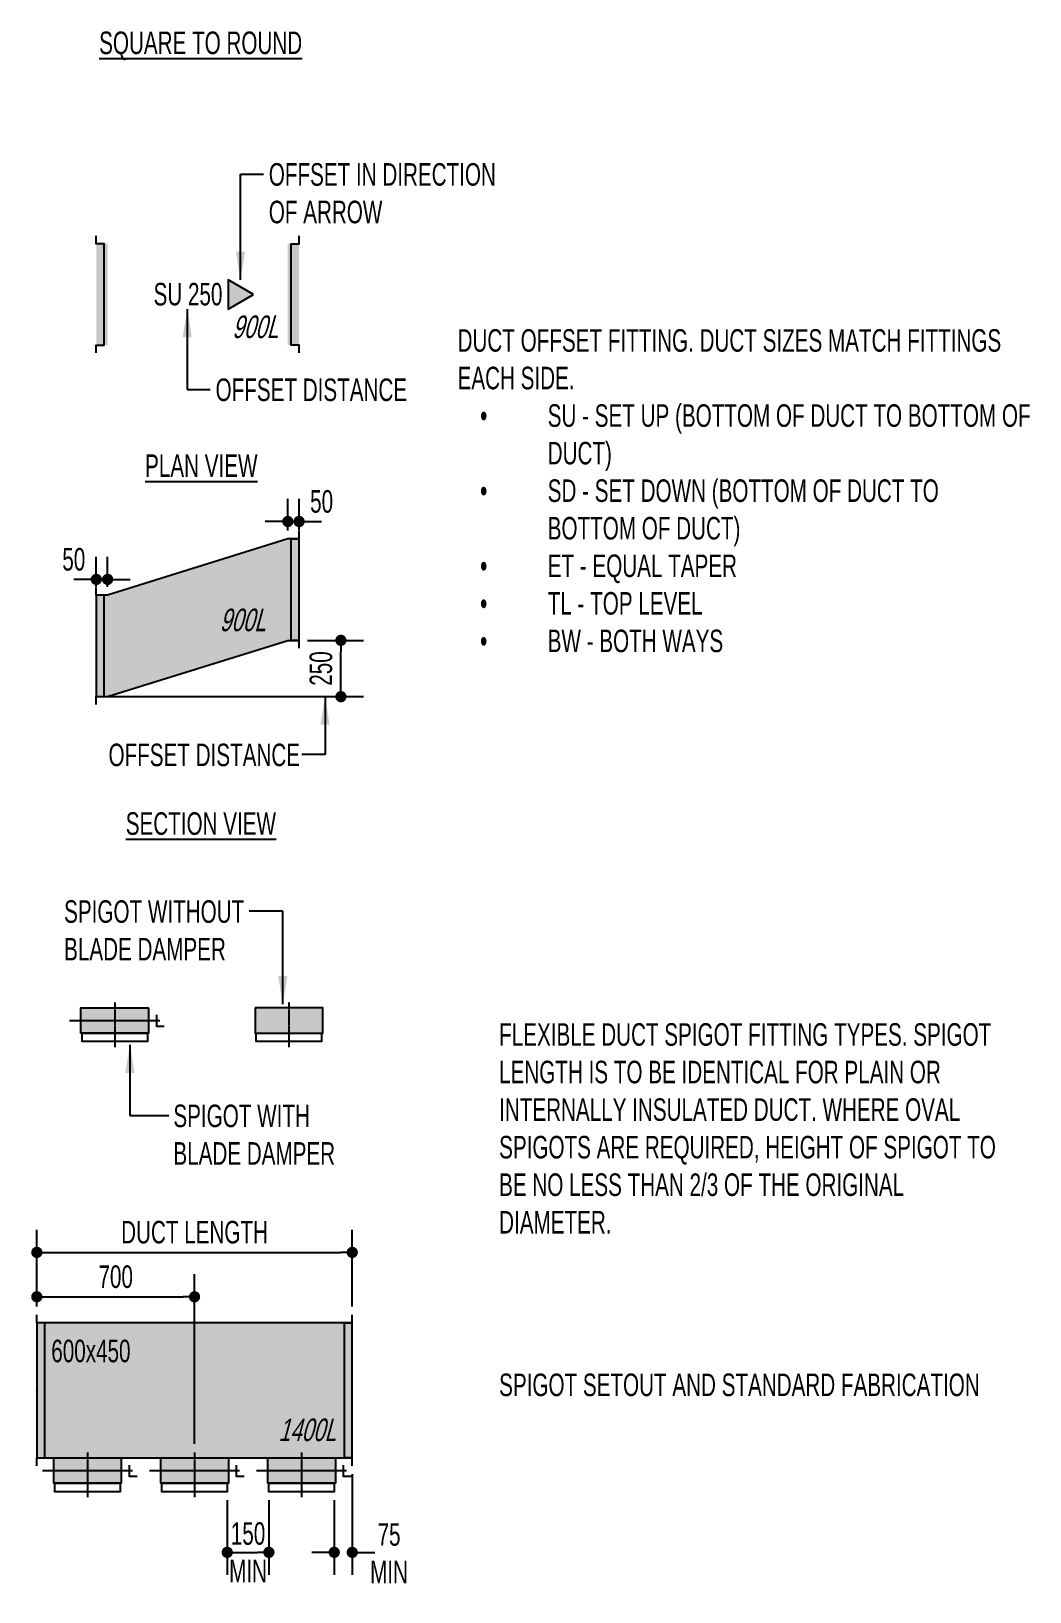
# Model space of a CAD drawing. Header units: millimetres. Extents: x 141 to 153906, y 19826 to 64501.
# Drawn here: x 16590 to 21022, y 37424 to 44351 of the extents above; entities that cross this region are included whole.
import ezdxf
from ezdxf.enums import TextEntityAlignment as Align

# ---------------------------------------------------------------- set-up
doc = ezdxf.new("R2010")
doc.units = ezdxf.units.MM
doc.linetypes.add('Ins', pattern=[1, 0.5, -0.5])
for name, color, linetype in [('Hvac-Dim', 7, 'Continuous'), ('Hvac-Legend', 7, 'Continuous'), ('Hvac-Notes', 7, 'Continuous'), ('Hvacduct-ra', 210, 'Continuous'), ('Hvacduct-ra-Shading', 223, 'Continuous'), ('Hvacduct-sa', 160, 'Continuous'), ('Hvacduct-sa-Shading', 163, 'Continuous'), ('HvacDuctText', 7, 'Continuous'), ('Hvacequip', 4, 'Continuous'), ('Hvacspig', 7, 'Continuous')]:
    doc.layers.add(name, color=color, linetype=linetype)
doc.styles.add('Arial', font='ARIALN.TTF', dxfattribs={"width": 0.8})
doc.styles.add('Arial Narrow_1', font='ARIALN.TTF', dxfattribs={"height": 250})
doc.dimstyles.new('ISO-25', dxfattribs={"dimtxt": 2.5, "dimasz": 2.5, "dimexe": 1.25, "dimexo": 0.625, "dimtad": 1, "dimtxsty": 'Standard', "dimcen": 2.5, "dimadec": 0, "dimazin": 0, "dimtfac": 1, "dimtmove": 0, "dimatfit": 3, "dimfxl": 1, "dimarcsym": 0})
doc.dimstyles.new('Standard 100', dxfattribs={"dimscale": 50, "dimtxt": 2, "dimasz": 1, "dimexe": 2, "dimexo": 0.63, "dimgap": 0.63, "dimtad": 1, "dimdec": 0, "dimrnd": 5, "dimzin": 0, "dimdsep": 46, "dimtxsty": 'Arial', "dimblk": 'DOT', "dimcen": 0.09, "dimclrd": 1, "dimclre": 1, "dimclrt": 256, "dimadec": 0, "dimazin": 0, "dimtfac": 1, "dimtdec": 0, "dimtofl": 0, "dimtmove": 0, "dimatfit": 3, "dimfxl": 1, "dimtolj": 1, "dimtzin": 0, "dimarcsym": 0})

# ---------------------------------------------------------------- blocks, each defined once
blk = doc.blocks.new('_Dot')
at = {"color": 0, "linetype": 'ByBlock', "lineweight": -2}
blk.add_line((-0.5, 0), (-1, 0), dxfattribs=at)
at = {"color": 0, "linetype": 'ByBlock', "const_width": 0.5}
blk.add_lwpolyline([(-0.25, 0, 1), (0.25, 0, 1)], format="xyb", close=True, dxfattribs=at)
blk = doc.blocks.new('*D318')
at = {"layer": 'Defpoints', "color": 0, "transparency": 16777216}
for p in [(17779.2, 41647.2), (17965, 41647.2), (16879.2, 41397.2)]:
    blk.add_point(p, dxfattribs=at)
at = {"layer": 'Hvac-Dim', "color": 1, "lineweight": -2, "transparency": 16777216}
for p, q in [((17816.7, 41647.2), (18065, 41647.2)), ((17965, 41447.2), (17965, 41597.2)), ((16916.7, 41397.2), (18065, 41397.2))]:
    blk.add_line(p, q, dxfattribs=at)
at = {"layer": 'Hvac-Dim', "color": 1, "lineweight": -2, "transparency": 16777216, "xscale": 50, "yscale": 50, "zscale": 50}
for p, rotation in [((17965, 41647.2), 90), ((17965, 41397.2), 270)]:
    blk.add_blockref('_Dot', p, dxfattribs=dict(at, rotation=rotation))
at = {"layer": 'Hvac-Dim', "transparency": 16777216, "insert": (17876.5, 41522.2), "char_height": 100, "attachment_point": 5, "rotation": 90, "style": 'Arial'}
blk.add_mtext('\\A1;250', dxfattribs=at)
blk = doc.blocks.new('*D319')
at = {"layer": 'Defpoints', "color": 0, "transparency": 16777216}
for p in [(17729.2, 42174.7), (17729.2, 42097.2), (17779.2, 42097.2)]:
    blk.add_point(p, dxfattribs=at)
at = {"layer": 'Hvac-Dim', "color": 1, "lineweight": -2, "transparency": 16777216}
for p, q in [((17729.2, 42134.7), (17729.2, 42274.7)), ((17779.2, 42134.7), (17779.2, 42274.7)), ((17679.2, 42174.7), (17629.2, 42174.7)), ((17829.2, 42174.7), (17879.2, 42174.7))]:
    blk.add_line(p, q, dxfattribs=at)
at = {"layer": 'Hvac-Dim', "color": 1, "lineweight": -2, "transparency": 16777216, "xscale": 50, "yscale": 50, "zscale": 50}
blk.add_blockref('_Dot', (17729.2, 42174.7), dxfattribs=at)
at = {"layer": 'Hvac-Dim', "color": 1, "lineweight": -2, "transparency": 16777216, "xscale": 50, "yscale": 50, "zscale": 50, "rotation": 180}
blk.add_blockref('_Dot', (17779.2, 42174.7), dxfattribs=at)
at = {"layer": 'Hvac-Dim', "transparency": 16777216, "insert": (17879.2, 42263.2), "char_height": 100, "attachment_point": 5, "style": 'Arial'}
blk.add_mtext('\\A1;50', dxfattribs=at)
blk = doc.blocks.new('*D320')
at = {"layer": 'Defpoints', "color": 0, "transparency": 16777216}
for p in [(16929.2, 41917.6), (16879.2, 41847.2), (16929.2, 41847.2)]:
    blk.add_point(p, dxfattribs=at)
at = {"layer": 'Hvac-Dim', "color": 1, "lineweight": -2, "transparency": 16777216}
for p, q in [((16879.2, 41884.7), (16879.2, 42017.6)), ((16929.2, 41884.7), (16929.2, 42017.6)), ((16829.2, 41917.6), (16779.2, 41917.6)), ((16979.2, 41917.6), (17029.2, 41917.6))]:
    blk.add_line(p, q, dxfattribs=at)
at = {"layer": 'Hvac-Dim', "color": 1, "lineweight": -2, "transparency": 16777216, "xscale": 50, "yscale": 50, "zscale": 50}
blk.add_blockref('_Dot', (16879.2, 41917.6), dxfattribs=at)
at = {"layer": 'Hvac-Dim', "color": 1, "lineweight": -2, "transparency": 16777216, "xscale": 50, "yscale": 50, "zscale": 50, "rotation": 180}
blk.add_blockref('_Dot', (16929.2, 41917.6), dxfattribs=at)
at = {"layer": 'Hvac-Dim', "transparency": 16777216, "insert": (16779.2, 42006.2), "char_height": 100, "attachment_point": 5, "style": 'Arial'}
blk.add_mtext('\\A1;50', dxfattribs=at)
blk = doc.blocks.new('AC71E0')
blk.add_point((0, 0))
at = {"layer": 'Hvacduct-sa', "color": 160, "linetype": 'Continuous', "flags": 128}
for points in [[(-112.5, 150), (0, 150), (0, -150), (-112.5, -150)], [(0, 145), (37.5, 145), (37.5, -145), (0, -145)]]:
    blk.add_lwpolyline(points, close=True, dxfattribs=at)
at = {"layer": 'Hvacduct-sa-Shading', "linetype": 'Continuous'}
blk.add_solid([(-112.5, 150), (0, 150), (-112.5, -150), (0, -150)], dxfattribs=at)
at = {"layer": 'Hvacspig', "color": 1, "linetype": 'Continuous'}
blk.add_line((-56.25, -200), (-56.25, 200), dxfattribs=at)
at = {"layer": 'Hvacspig', "color": 1, "linetype": 'Ins'}
blk.add_line((-137.5, 0), (62.5, 0), dxfattribs=at)
at = {"layer": 'Hvacspig', "color": 1, "linetype": 'Continuous', "flags": 128}
blk.add_lwpolyline([(-81.25, 185), (-31.25, 185), (-31.25, 220)], dxfattribs=at)
blk = doc.blocks.new('*D321')
at = {"layer": 'Defpoints', "color": 0, "transparency": 16777216}
for p in [(17460.2, 37868), (17645.2, 37868), (17645.2, 37599.1)]:
    blk.add_point(p, dxfattribs=at)
at = {"layer": 'Hvac-Dim', "color": 1, "lineweight": -2, "transparency": 16777216}
for p, q in [((17460.2, 37830.5), (17460.2, 37499.1)), ((17645.2, 37830.5), (17645.2, 37499.1)), ((17510.2, 37599.1), (17595.2, 37599.1))]:
    blk.add_line(p, q, dxfattribs=at)
at = {"layer": 'Hvac-Dim', "color": 1, "lineweight": -2, "transparency": 16777216, "xscale": 50, "yscale": 50, "zscale": 50, "rotation": 180}
blk.add_blockref('_Dot', (17460.2, 37599.1), dxfattribs=at)
at = {"layer": 'Hvac-Dim', "color": 1, "lineweight": -2, "transparency": 16777216, "xscale": 50, "yscale": 50, "zscale": 50}
blk.add_blockref('_Dot', (17645.2, 37599.1), dxfattribs=at)
at = {"layer": 'Hvac-Dim', "transparency": 16777216, "insert": (17552.7, 37599.4), "char_height": 100, "attachment_point": 5, "style": 'Arial'}
blk.add_mtext('\\A1;\\A1;150\\PMIN', dxfattribs=at)
blk = doc.blocks.new('*D322')
at = {"layer": 'Defpoints', "color": 0, "transparency": 16777216}
for p in [(18015.2, 37983), (17935.2, 37868), (18015.2, 37599.1)]:
    blk.add_point(p, dxfattribs=at)
at = {"layer": 'Hvac-Dim', "color": 1, "lineweight": -2, "transparency": 16777216}
for p, q in [((18015.2, 37945.5), (18015.2, 37499.1)), ((17935.2, 37830.5), (17935.2, 37499.1)), ((17885.2, 37599.1), (17835.2, 37599.1)), ((18065.2, 37599.1), (18115.2, 37599.1))]:
    blk.add_line(p, q, dxfattribs=at)
at = {"layer": 'Hvac-Dim', "color": 1, "lineweight": -2, "transparency": 16777216, "xscale": 50, "yscale": 50, "zscale": 50}
blk.add_blockref('_Dot', (17935.2, 37599.1), dxfattribs=at)
at = {"layer": 'Hvac-Dim', "color": 1, "lineweight": -2, "transparency": 16777216, "xscale": 50, "yscale": 50, "zscale": 50, "rotation": 180}
blk.add_blockref('_Dot', (18015.2, 37599.1), dxfattribs=at)
at = {"layer": 'Hvac-Dim', "transparency": 16777216, "insert": (18178.5, 37594.9), "char_height": 100, "attachment_point": 5, "style": 'Arial'}
blk.add_mtext('\\A1;\\A1;75\\PMIN', dxfattribs=at)
blk = doc.blocks.new('*D323')
at = {"layer": 'Defpoints', "color": 0, "transparency": 16777216}
for p in [(18015.2, 38930.5), (16615.2, 38653), (18015.2, 38653)]:
    blk.add_point(p, dxfattribs=at)
at = {"layer": 'Hvac-Dim', "color": 1, "lineweight": -2, "transparency": 16777216}
for p, q in [((16615.2, 38690.5), (16615.2, 39030.5)), ((18015.2, 38690.5), (18015.2, 39030.5)), ((16665.2, 38930.5), (17965.2, 38930.5))]:
    blk.add_line(p, q, dxfattribs=at)
at = {"layer": 'Hvac-Dim', "color": 1, "lineweight": -2, "transparency": 16777216, "xscale": 50, "yscale": 50, "zscale": 50, "rotation": 180}
blk.add_blockref('_Dot', (16615.2, 38930.5), dxfattribs=at)
at = {"layer": 'Hvac-Dim', "color": 1, "lineweight": -2, "transparency": 16777216, "xscale": 50, "yscale": 50, "zscale": 50}
blk.add_blockref('_Dot', (18015.2, 38930.5), dxfattribs=at)
at = {"layer": 'Hvac-Dim', "transparency": 16777216, "insert": (17315.2, 39019.7), "char_height": 100, "attachment_point": 5, "style": 'Arial'}
blk.add_mtext('\\A1;\\A1;DUCT LENGTH', dxfattribs=at)
blk = doc.blocks.new('*D324')
at = {"layer": 'Defpoints', "color": 0, "transparency": 16777216}
for p in [(17315.2, 38733.5), (16615.2, 38653), (17315.2, 38043)]:
    blk.add_point(p, dxfattribs=at)
at = {"layer": 'Hvac-Dim', "color": 1, "lineweight": -2, "transparency": 16777216}
for p, q in [((16615.2, 38690.5), (16615.2, 38833.5)), ((17315.2, 38080.5), (17315.2, 38833.5)), ((16665.2, 38733.5), (17265.2, 38733.5))]:
    blk.add_line(p, q, dxfattribs=at)
at = {"layer": 'Hvac-Dim', "color": 1, "lineweight": -2, "transparency": 16777216, "xscale": 50, "yscale": 50, "zscale": 50, "rotation": 180}
blk.add_blockref('_Dot', (16615.2, 38733.5), dxfattribs=at)
at = {"layer": 'Hvac-Dim', "color": 1, "lineweight": -2, "transparency": 16777216, "xscale": 50, "yscale": 50, "zscale": 50}
blk.add_blockref('_Dot', (17315.2, 38733.5), dxfattribs=at)
at = {"layer": 'Hvac-Dim', "transparency": 16777216, "insert": (16965.2, 38822.1), "char_height": 100, "attachment_point": 5, "style": 'Arial'}
blk.add_mtext('\\A1;700', dxfattribs=at)
blk = doc.blocks.new('AC73FE')
blk.add_point((0, 0))
at = {"layer": 'Hvacduct-sa', "color": 1, "linetype": 'Ins'}
blk.add_line((-137.5, 0), (62.5, 0), dxfattribs=at)
at = {"layer": 'Hvacduct-sa', "linetype": 'Continuous', "flags": 128}
for points in [[(-112.5, -150), (0, -150), (0, 150), (-112.5, 150)], [(0, 145), (37.5, 145), (37.5, -145), (0, -145)]]:
    blk.add_lwpolyline(points, close=True, dxfattribs=at)
at = {"layer": 'Hvacduct-sa-Shading', "color": 163, "linetype": 'Continuous'}
blk.add_solid([(-112.5, -150), (0, -150), (-112.5, 150), (0, 150)], dxfattribs=at)
blk = doc.blocks.new('FLL-55B0')
at = {"layer": 'Hvacduct-sa', "color": 8, "linetype": 'Continuous', "flags": 128}
blk.add_lwpolyline([(0, -335), (0, -300), (35, -300), (35, 300), (0, 300), (0, 335)], dxfattribs=at)
blk = doc.blocks.new('FLR-55B9')
at = {"layer": 'Hvacduct-sa', "color": 8, "linetype": 'Continuous', "flags": 128}
blk.add_lwpolyline([(0, -335), (0, -300), (-35, -300), (-35, 300), (0, 300), (0, 335)], dxfattribs=at)
blk = doc.blocks.new('FLL-6E2B')
at = {"layer": 'Hvacduct-ra', "color": 8, "linetype": 'Continuous', "flags": 128}
blk.add_lwpolyline([(0, -260), (0, -225), (35, -225), (35, 225), (0, 225), (0, 260)], dxfattribs=at)
blk = doc.blocks.new('FLR-6E34')
at = {"layer": 'Hvacduct-ra', "color": 8, "linetype": 'Continuous', "flags": 128}
blk.add_lwpolyline([(0, -260), (0, -225), (-35, -225), (-35, 225), (0, 225), (0, 260)], dxfattribs=at)
blk = doc.blocks.new('_DatumFilled')
at = {"color": 0, "linetype": 'ByBlock'}
blk.add_solid([(0, 0.57735), (-1, 0), (0, -0.57735)], dxfattribs=at)

msp = doc.modelspace()

# ---------------------------------------------------------------- hatches: boundary and pattern name
at = {"layer": 'Hvacduct-ra-Shading', "linetype": 'Continuous', "extrusion": (0.298275, -1.22526e-16, -0.95448)}
msp.add_hatch(color=223, dxfattribs=at).paths.add_polyline_path([(42957.6, 17178.5), (42957.6, 16340.4), (43407.6, 16340.4), (43407.6, 17178.5)])
at = {"layer": 'Hvacduct-ra-Shading', "linetype": 'Continuous'}
msp.add_hatch(color=223, dxfattribs=at).paths.add_polyline_path([(16879.2, 41397.2), (16929.2, 41397.2), (17729.2, 41647.2), (17779.2, 41647.2), (17779.2, 42097.2), (17729.2, 42097.2), (16929.2, 41847.2), (16879.2, 41847.2)])

# ---------------------------------------------------------------- linework, layer by layer
at = {"layer": 'Hvac-Notes', "color": 7, "linetype": 'Continuous', "elevation": 859.4, "flags": 128}
msp.add_lwpolyline([(17577.5, 43182.6), (17465, 43247.6), (17465, 43117.7), (17577.5, 43182.6)], dxfattribs=at)
at = {"layer": 'Hvacduct-ra', "color": 8, "linetype": 'Continuous', "elevation": 609.4, "flags": 128}
for points in [[(17779.2, 41612.2), (17779.2, 41647.2), (17744.2, 41647.2), (17744.2, 42097.2), (17779.2, 42097.2), (17779.2, 42132.2)], [(16879.2, 41362.2), (16879.2, 41397.2), (16914.2, 41397.2), (16914.2, 41847.2), (16879.2, 41847.2), (16879.2, 41882.2)]]:
    msp.add_lwpolyline(points, dxfattribs=at)
at = {"layer": 'Hvacduct-ra', "color": 210, "linetype": 'Continuous', "elevation": 609.4, "flags": 128}
msp.add_lwpolyline([(16879.2, 41397.2), (16929.2, 41397.2), (17729.2, 41647.2), (17779.2, 41647.2), (17779.2, 42097.2), (17729.2, 42097.2), (16929.2, 41847.2), (16879.2, 41847.2)], close=True, dxfattribs=at)
at = {"layer": 'Hvacduct-ra-Shading', "color": 223, "linetype": 'Continuous'}
for points in [[(16879.2, 42957.6, 609.4), (16929.2, 42957.6, 609.4), (16879.2, 43407.6, 609.4), (16929.2, 43407.6, 609.4)], [(17779.2, 42957.6, 859.4), (17729.2, 42957.6, 859.4), (17779.2, 43407.6, 859.4), (17729.2, 43407.6, 859.4)]]:
    msp.add_solid(points, dxfattribs=at)
at = {"layer": 'Hvacduct-sa', "color": 160, "linetype": 'Continuous', "elevation": 635, "flags": 128}
msp.add_lwpolyline([(16615.2, 38018), (18015.2, 38018), (18015.2, 38618), (16615.2, 38618)], close=True, dxfattribs=at)
at = {"layer": 'Hvacduct-sa', "color": 160, "linetype": 'Continuous'}
msp.add_point((16615.2, 38318, 635), dxfattribs=at)
at = {"layer": 'Hvacduct-sa-Shading', "color": 163, "linetype": 'Continuous'}
msp.add_point((16615.2, 38318, 635), dxfattribs=at)
msp.add_solid([(16615.2, 38018, 635), (18015.2, 38018, 635), (16615.2, 38618, 635), (18015.2, 38618, 635)], dxfattribs=at)

# ---------------------------------------------------------------- block references
at = {"layer": 'Hvac-Notes', "color": 1, "linetype": 'Continuous', "xscale": 112.5, "yscale": 112.5, "zscale": 112.5, "rotation": 180}
msp.add_blockref('_DatumFilled', (17465, 43182.6, 859.4), dxfattribs=at)
at = {"layer": 'Hvacduct-ra', "color": 8, "linetype": 'Continuous'}
for name, p in [('FLL-6E2B', (16879.2, 43182.6, 609.4)), ('FLR-6E34', (17779.2, 43182.6, 859.4))]:
    msp.add_blockref(name, p, dxfattribs=at)
at = {"layer": 'Hvacduct-sa', "color": 8, "linetype": 'Continuous'}
for name, p in [('FLL-55B0', (16615.2, 38318, 635)), ('FLR-55B9', (18015.2, 38318, 635))]:
    msp.add_blockref(name, p, dxfattribs=at)
at = {"layer": 'Hvacequip', "color": 4, "linetype": 'Continuous', "rotation": 270}
for p in [(16960.9, 39903.9, 635), (16840.2, 37905.5, 635), (17315.2, 37905.5, 635), (17790.2, 37905.5, 635)]:
    msp.add_blockref('AC71E0', p, dxfattribs=at)
at = {"layer": 'Hvacspig', "color": 160, "linetype": 'Continuous', "rotation": 270}
msp.add_blockref('AC73FE', (17734.3, 39903.9, 635), dxfattribs=at)

# ---------------------------------------------------------------- texts
at = {"layer": 'Hvac-Legend', "char_height": 100, "attachment_point": 1, "style": 'Arial Narrow_1'}
for s, insert, width in [('\\L\\W0.8;SQUARE TO ROUND', (16891.8, 44349.4, 1905), 952.942), ('\\L\\W0.8;PLAN VIEW', (17095.7, 42472.4, 635), 529.484), ('\\L\\W0.8;SECTION VIEW', (17009.9, 40884, 635), 683.343)]:
    msp.add_mtext(s, dxfattribs=dict(at, insert=insert, width=width))
at = {"layer": 'Hvac-Notes', "char_height": 100, "attachment_point": 1, "style": 'Arial Narrow_1'}
for s, insert, width in [('\\W0.8;OFFSET IN DIRECTION OF ARROW', (17644.8, 43765.2, 609.4), 1086.552), ('\\W0.8;DUCT OFFSET FITTING. DUCT SIZES MATCH FITTINGS EACH SIDE. \\P\\pxi-3,l4t4;•^ISU - SET UP (BOTTOM OF DUCT TO BOTTOM OF DUCT) \\P•^ISD - SET DOWN (BOTTOM OF DUCT TO BOTTOM OF DUCT) \\P•^IET - EQUAL TAPER \\P•^ITL - TOP LEVEL\\P•^IBW - BOTH WAYS\\P\\pi*,l*,t;\\P\\P', (18482.7, 43028.3), 2521.258), ('\\W0.8;OFFSET DISTANCE', (17408.5, 42809.4, 609.4), 1337.043), ('\\W0.8;OFFSET DISTANCE', (16933.3, 41188.7, 609.4), 1343.441), ('\\W0.8;SPIGOT WITHOUT BLADE DAMPER', (16736.3, 40493.4, 1270), 844.489), ('\\W0.8;FLEXIBLE DUCT SPIGOT FITTING TYPES. SPIGOT LENGTH IS TO BE IDENTICAL FOR PLAIN OR INTERNALLY INSULATED DUCT. WHERE OVAL SPIGOTS ARE REQUIRED, HEIGHT OF SPIGOT TO BE NO LESS THAN 2/3 OF THE ORIGINAL DIAMETER.', (18667.1, 39947.8), 2302.205), ('\\W0.8;SPIGOT WITH BLADE DAMPER', (17221.3, 39586.5, 635), 830.813), ('\\W0.8;SPIGOT SETOUT AND STANDARD FABRICATION', (18667.1, 38392.7), 4256.046)]:
    msp.add_mtext(s, dxfattribs=dict(at, insert=insert, width=width))
at = {"layer": 'HvacDuctText', "style": 'Arial Narrow_1', "width": 0.8}
for s, p in [('SU 250', (17286.1, 43183.9, 359.4)), ('600x450', (16855.2, 38493, 635))]:
    msp.add_text(s, height=100, dxfattribs=at).set_placement(p, align=Align.MIDDLE)
at = {"layer": 'HvacDuctText', "linetype": 'Continuous', "style": 'Arial Narrow_1', "oblique": 15, "width": 0.8}
for s, p in [('900L', (17584.2, 43039.1, 609.4)), ('900L', (17528.8, 41737.7, 609.4)), ('1400L', (17815.2, 38143, 635))]:
    msp.add_text(s, height=100, dxfattribs=at).set_placement(p, align=Align.MIDDLE)

# ---------------------------------------------------------------- dimensions: what is measured, and where the dimension line sits
at = {"layer": 'Hvac-Dim'}
for base, p1, p2, picture, middle in [((17729.2, 42174.7, -25.6), (17779.2, 42097.2, 859.4), (17729.2, 42097.2, 859.4), '*D319', (17879.2, 42174.7, -25.6)), ((16929.2, 41917.6, -25.6), (16879.2, 41847.2, 859.4), (16929.2, 41847.2, 859.4), '*D320', (16779.2, 41917.6, -25.6))]:
    dim = msp.add_linear_dim(base=base, p1=p1, p2=p2, dimstyle='Standard 100', override={"dimexo": 0.75, "dimgap": 0.75, "dimblk1": 'Dot', "dimblk2": 'Dot', "dimsah": 1, "dimtmove": 1}, dxfattribs=at)
    dim.commit()
    dim.dimension.update_dxf_attribs({"geometry": picture, "text_midpoint": middle, "dimtype": 160})
dim = msp.add_linear_dim(base=(17965, 41647.2, 609.4), p1=(16879.2, 41397.2, 859.4), p2=(17779.2, 41647.2, 859.4), angle=90, dimstyle='Standard 100', override={"dimexo": 0.75, "dimgap": 0.75, "dimblk1": 'Dot', "dimblk2": 'Dot', "dimsah": 1, "dimtmove": 1}, dxfattribs=at)
dim.commit()
dim.dimension.update_dxf_attribs({"geometry": '*D318', "text_midpoint": (17876.5, 41522.2, 609.4)})
dim = msp.add_linear_dim(base=(18015.2, 38930.5, 635), p1=(16615.2, 38653, 635), p2=(18015.2, 38653, 635), text='\\A1;DUCT LENGTH', dimstyle='Standard 100', override={"dimexo": 0.75, "dimgap": 0.75, "dimblk1": 'Dot', "dimblk2": 'Dot', "dimsah": 1, "dimtmove": 1}, dxfattribs=at)
dim.commit()
dim.dimension.update_dxf_attribs({"geometry": '*D323', "text_midpoint": (17315.2, 39019.7, 635)})
dim = msp.add_linear_dim(base=(17315.2, 38733.5, 635), p1=(16615.2, 38653, 635), p2=(17315.2, 38043, 635), dimstyle='Standard 100', override={"dimexo": 0.75, "dimgap": 0.75, "dimblk1": 'Dot', "dimblk2": 'Dot', "dimsah": 1, "dimtmove": 1}, dxfattribs=at)
dim.commit()
dim.dimension.update_dxf_attribs({"geometry": '*D324', "text_midpoint": (16965.2, 38822.1, 635)})
for base, p1, p2, text, picture, middle in [((18015.2, 37599.1, 635), (17935.2, 37868, 635), (18015.2, 37983, 635), '\\A1;75\\PMIN', '*D322', (18178.5, 37424.1, 635)), ((17645.2, 37599.1, 635), (17460.2, 37868, 635), (17645.2, 37868, 635), '\\A1;150\\PMIN', '*D321', (17552.7, 37428.3, 635))]:
    dim = msp.add_linear_dim(base=base, p1=p1, p2=p2, text=text, dimstyle='Standard 100', override={"dimexo": 0.75, "dimgap": 0.75, "dimblk1": 'Dot', "dimblk2": 'Dot', "dimsah": 1, "dimtmove": 1}, dxfattribs=at)
    dim.commit()
    dim.dimension.update_dxf_attribs({"geometry": picture, "text_midpoint": middle, "dimtype": 160})

# ---------------------------------------------------------------- leaders
at = {"layer": 'Hvac-Notes'}
for points in [[(17519.2, 43247.7, 609.4), (17519.2, 43716.7, 609.4), (17621.2, 43716.7, 609.4)], [(17282.8, 43117.6, 609.4), (17282.8, 42760.9, 609.4), (17384.8, 42760.9, 609.4)], [(17894.3, 41397.2, 609.4), (17894.3, 41140.2, 609.4), (17791.7, 41140.2, 609.4)], [(17706.9, 40032.4, 635), (17706.9, 40444.9, 635), (17557, 40444.9, 635)], [(17028.3, 39852.3, 635), (17028.3, 39538, 635), (17201.2, 39538, 635)]]:
    msp.add_leader(points, dimstyle='ISO-25', override={"dimscale": 50, "dimtad": 0}, dxfattribs=at)

doc.saveas('drawing.dxf')
